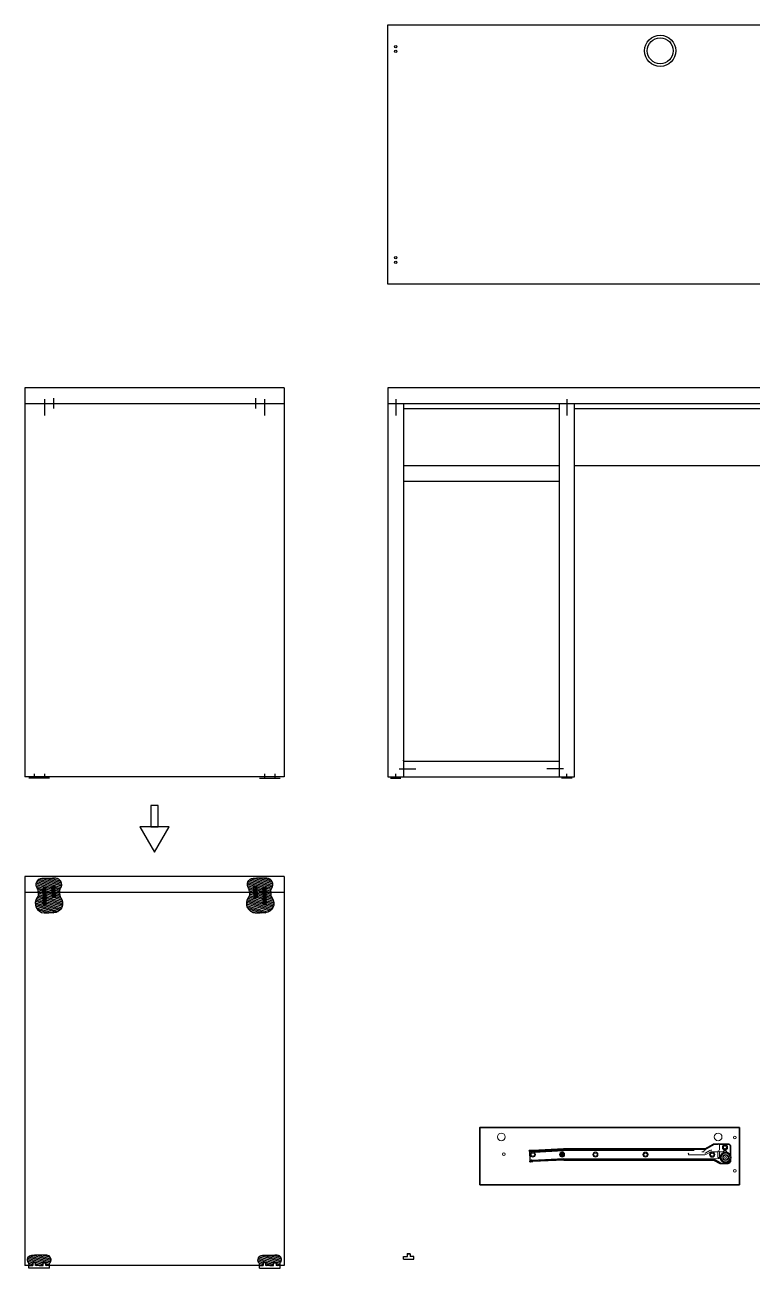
# Model space of a CAD drawing. Header units: centimetres. Extents: x 1543 to 3673, y 1148 to 2594.
# Drawn here: x 1542.6 to 1682.8, y 2268.3 to 2508.1 of the extents above; entities that cross this region are included whole.
import ezdxf

# ---------------------------------------------------------------- set-up
doc = ezdxf.new("R2010")
doc.units = ezdxf.units.CM
doc.linetypes.add('PDF_IMPORT', pattern=[1, 0.8, -0.2])
doc.layers.get('0').update_dxf_attribs({"color": 147})
doc.layers.add('connessioni', color=40, linetype='Continuous')
doc.layers.add('ferramenta', color=250, linetype='Continuous')

# ---------------------------------------------------------------- blocks, each defined once
blk = doc.blocks.new('scrivania vite 3')
at = {"layer": 'ferramenta'}
for p, q in [((-0.12, 1.52), (-0.12, 1.6)), ((-0.12, 1.6), (0.12, 1.6)), ((-0.12, 1.52), (0.12, 1.52)), ((-0.11, 0.45), (-0.11, 1.31)), ((-0.11, 1.31), (0.11, 1.31)), ((-0.11, 1.28), (-0.01, 1.28)), ((-0.09, 1.28), (-0.09, 0.45)), ((-0.07, 1.31), (-0.07, 1.52)), ((-0.01, 1.28), (-0.01, 0.45)), ((0.01, 1.28), (0.11, 1.28)), ((0.01, 1.28), (0.01, 0.45)), ((0.07, 1.31), (0.07, 1.52)), ((0.09, 1.28), (0.09, 0.45)), ((0.11, 0.45), (0.11, 1.31)), ((0.12, 1.52), (0.12, 1.6)), ((-0.11, 0.42), (-0.11, 0.45)), ((-0.11, 0.45), (0.11, 0.45)), ((-0.11, 0.42), (0.11, 0.42)), ((-0.1, 0.35), (-0.07, 0.37)), ((-0.1, 0.35), (-0.06, 0.34)), ((-0.1, 0.28), (-0.07, 0.3)), ((-0.1, 0.28), (-0.06, 0.28)), ((-0.1, 0.22), (-0.07, 0.24)), ((-0.1, 0.22), (-0.06, 0.22)), ((-0.1, 0.16), (-0.07, 0.18)), ((-0.1, 0.16), (-0.06, 0.16)), ((-0.1, 0.11), (-0.07, 0.13)), ((-0.1, 0.11), (-0.06, 0.1)), ((-0.1, 0.06), (-0.07, 0.07)), ((-0.1, 0.06), (-0.06, 0.05)), ((-0.07, 0.36), (-0.07, 0.42)), ((0.06, 0.39), (-0.07, 0.37)), ((-0.07, 0.3), (-0.07, 0.34)), ((0.06, 0.33), (-0.07, 0.3)), ((-0.07, 0.24), (-0.07, 0.28)), ((0.06, 0.26), (-0.07, 0.24)), ((-0.07, 0.18), (-0.07, 0.22)), ((0.06, 0.21), (-0.07, 0.18)), ((-0.07, 0.12), (-0.07, 0.16)), ((0.06, 0.15), (-0.07, 0.13)), ((-0.07, 0.07), (-0.07, 0.11)), ((0.06, 0.1), (-0.07, 0.07)), ((-0.07, 0.05), (-0.07, 0.02)), ((-0.07, 0.02), (0.07, 0.02)), ((0.06, 0.36), (-0.06, 0.34)), ((0.06, 0.3), (-0.06, 0.28)), ((0.06, 0.24), (-0.06, 0.22)), ((0.06, 0.18), (-0.06, 0.16)), ((0.06, 0.12), (-0.06, 0.1)), ((0.06, 0.07), (-0.06, 0.05)), ((0.1, 0.38), (0.06, 0.39)), ((0.1, 0.38), (0.06, 0.36)), ((0.1, 0.32), (0.06, 0.33)), ((0.1, 0.32), (0.06, 0.3)), ((0.1, 0.26), (0.06, 0.24)), ((0.1, 0.26), (0.06, 0.26)), ((0.1, 0.2), (0.06, 0.21)), ((0.1, 0.2), (0.06, 0.18)), ((0.1, 0.14), (0.06, 0.15)), ((0.1, 0.14), (0.06, 0.12)), ((0.1, 0.09), (0.06, 0.1)), ((0.1, 0.09), (0.06, 0.07)), ((0.07, 0.39), (0.07, 0.42)), ((0.07, 0.32), (0.07, 0.37)), ((0.07, 0.26), (0.07, 0.31)), ((0.07, 0.2), (0.07, 0.24)), ((0.07, 0.15), (0.07, 0.19)), ((0.07, 0.1), (0.07, 0.13)), ((0.07, 0.08), (0.07, 0.02)), ((0.11, 0.42), (0.11, 0.45))]:
    blk.add_line(p, q, dxfattribs=at)
blk.add_arc((0, 0.06), 0.0634, 217.3887, 322.6113, dxfattribs=at)

msp = doc.modelspace()

# ---------------------------------------------------------------- hatches: boundary and pattern name
at = {"transparency": 33554687}
h = msp.add_hatch(dxfattribs=at)
h.set_pattern_fill('ANSI31', color=256, scale=0.09, angle=118)
h.set_pattern_definition([(163, (-539.0307, 897.5928), (-0.083545215, -0.273264084), [])])
h.paths.add_polyline_path([(1549.5, 2339.71, -0.234081), (1549.29, 2340.83), (1548.38, 2340.83), (1548.38, 2339.76), (1547.8, 2339.76), (1547.8, 2340.83), (1546.6, 2340.83), (1546.6, 2338.43), (1546.09, 2338.43), (1546.09, 2340.83), (1545.09, 2340.83, -0.234081), (1544.88, 2339.71, 0.58781), (1546.25, 2336.83, 0.007755), (1547.19, 2336.82, 0.007749), (1548.13, 2336.83, 0.58781)])
h.paths.add_polyline_path([(1548.51, 2343.52, 0.007755), (1547.87, 2343.53), (1546.51, 2343.53, 0.007755), (1545.87, 2343.52, 0.58781), (1544.95, 2341.58, -0.234081), (1545.09, 2340.83), (1546.09, 2340.83), (1546.09, 2341.7), (1546.6, 2341.7), (1546.6, 2340.83), (1547.8, 2340.83), (1547.8, 2341.9), (1548.38, 2341.9), (1548.38, 2340.83), (1549.29, 2340.83, -0.234081), (1549.43, 2341.58, 0.58781)])
h.paths.add_polyline_path([(1589.23, 2343.52, 0.007755), (1588.59, 2343.53), (1587.23, 2343.53, 0.007755), (1586.59, 2343.52, 0.58781), (1585.67, 2341.58, -0.234081), (1585.81, 2340.83), (1586.72, 2340.83), (1586.72, 2341.9), (1587.31, 2341.9), (1587.31, 2340.83), (1588.5, 2340.83), (1588.5, 2341.7), (1589.01, 2341.7), (1589.01, 2340.83), (1590.01, 2340.83, -0.234081), (1590.15, 2341.58, 0.58781)])
h.paths.add_polyline_path([(1588.5, 2340.83), (1587.31, 2340.83), (1587.31, 2339.76), (1586.72, 2339.76), (1586.72, 2340.83), (1585.81, 2340.83, -0.234081), (1585.6, 2339.71, 0.58781), (1586.97, 2336.83, 0.007749), (1587.91, 2336.82, 0.007755), (1588.86, 2336.83, 0.58781), (1590.22, 2339.71, -0.234081), (1590.01, 2340.83), (1589.01, 2340.83), (1589.01, 2338.43), (1588.5, 2338.43)])
h.paths.add_polyline_path([(1744.5, 2339.71, -0.234081), (1744.29, 2340.83), (1743.38, 2340.83), (1743.38, 2339.76), (1742.8, 2339.76), (1742.8, 2340.83), (1741.6, 2340.83), (1741.6, 2338.43), (1741.09, 2338.43), (1741.09, 2340.83), (1740.09, 2340.83, -0.234081), (1739.88, 2339.71, 0.58781), (1741.25, 2336.83, 0.007755), (1742.19, 2336.82, 0.007749), (1743.13, 2336.83, 0.58781)])
h.paths.add_polyline_path([(1743.51, 2343.52, 0.007755), (1742.87, 2343.53), (1741.51, 2343.53, 0.007755), (1740.87, 2343.52, 0.58781), (1739.95, 2341.58, -0.234081), (1740.09, 2340.83), (1741.09, 2340.83), (1741.09, 2341.7), (1741.6, 2341.7), (1741.6, 2340.83), (1742.8, 2340.83), (1742.8, 2341.9), (1743.38, 2341.9), (1743.38, 2340.83), (1744.29, 2340.83, -0.234081), (1744.43, 2341.58, 0.58781)])
h.paths.add_polyline_path([(1784.23, 2343.52, 0.007755), (1783.59, 2343.53), (1782.23, 2343.53, 0.007755), (1781.59, 2343.52, 0.58781), (1780.67, 2341.58, -0.234081), (1780.81, 2340.83), (1781.72, 2340.83), (1781.72, 2341.9), (1782.31, 2341.9), (1782.31, 2340.83), (1783.5, 2340.83), (1783.5, 2341.7), (1784.01, 2341.7), (1784.01, 2340.83), (1785.01, 2340.83, -0.234081), (1785.15, 2341.58, 0.58781)])
h.paths.add_polyline_path([(1785.22, 2339.71, -0.234081), (1785.01, 2340.83), (1784.01, 2340.83), (1784.01, 2338.43), (1783.5, 2338.43), (1783.5, 2340.83), (1782.31, 2340.83), (1782.31, 2339.76), (1781.72, 2339.76), (1781.72, 2340.83), (1780.81, 2340.83, -0.234081), (1780.6, 2339.71, 0.58781), (1781.97, 2336.83, 0.007749), (1782.91, 2336.82, 0.007755), (1783.86, 2336.83, 0.58781)])
h.paths.add_polyline_path([(1743.89, 2320.83), (1742.03, 2320.83), (1742.03, 2320.04), (1742.17, 2319.9), (1742.17, 2319.83, 0.237985)])
h.paths.add_polyline_path([(1742.73, 2325.82, 0.007119), (1741.76, 2325.83, 0.007741), (1740.82, 2325.82, 0.659187), (1739.45, 2321.94, -0.234081), (1739.66, 2320.83), (1741.52, 2320.83), (1741.52, 2325.13), (1742.03, 2325.13), (1742.03, 2320.83), (1743.89, 2320.83, -0.234081), (1744.1, 2321.94, 0.659074)])
h.paths.add_polyline_path([(1741.52, 2320.83), (1739.66, 2320.83, 0.237985), (1741.38, 2319.83), (1741.38, 2319.9), (1741.52, 2320.04)])
h.paths.add_polyline_path([(1763.51, 2325.82, 0.007119), (1762.54, 2325.83, 0.007741), (1761.59, 2325.82, 0.659187), (1760.23, 2321.94, -0.234081), (1760.44, 2320.83), (1762.3, 2320.83), (1762.3, 2325.13), (1762.81, 2325.13), (1762.8, 2320.83), (1764.67, 2320.83, -0.234081), (1764.87, 2321.94, 0.659074)])
h.paths.add_polyline_path([(1764.67, 2320.83), (1762.8, 2320.83), (1762.8, 2320.04), (1762.95, 2319.9), (1762.95, 2319.83, 0.237985)])
h.paths.add_polyline_path([(1762.3, 2320.83), (1760.44, 2320.83, 0.237985), (1762.16, 2319.83), (1762.16, 2319.9), (1762.3, 2320.04)])
h.paths.add_polyline_path([(1783.07, 2325.13), (1783.58, 2325.13), (1783.58, 2320.83), (1785.44, 2320.83, -0.234081), (1785.65, 2321.94, 0.659074), (1784.29, 2325.82, 0.007119), (1783.31, 2325.83, 0.007741), (1782.37, 2325.82, 0.659187), (1781, 2321.94, -0.234081), (1781.21, 2320.83), (1783.07, 2320.83)])
h.paths.add_polyline_path([(1785.44, 2320.83), (1783.58, 2320.83), (1783.58, 2320.04), (1783.72, 2319.9), (1783.72, 2319.83, 0.237985)])
h.paths.add_polyline_path([(1783.07, 2320.83), (1781.21, 2320.83, 0.237985), (1782.93, 2319.83), (1782.93, 2319.9), (1783.07, 2320.04)])
h = msp.add_hatch(dxfattribs=at)
h.set_pattern_fill('ANSI31', color=256, scale=0.091, angle=118)
h.set_pattern_definition([(163, (-995.74728, 495.89005), (-0.084473495, -0.276300352), [])])
h.paths.add_polyline_path([(1546.76, 2270.82, 0.007755), (1546.29, 2270.83), (1544.38, 2270.83, 0.007755), (1543.91, 2270.82, 0.58781), (1543.23, 2269.38, -0.234081), (1543.33, 2268.83), (1544.06, 2268.83), (1544.06, 2269.42), (1544.61, 2269.42), (1544.61, 2268.83), (1546.06, 2268.83), (1546.06, 2269.42), (1546.61, 2269.42), (1546.61, 2268.83), (1547.33, 2268.83, -0.234081), (1547.44, 2269.38, 0.58781)])
h.paths.add_polyline_path([(1591.19, 2270.82, 0.007755), (1590.72, 2270.83), (1588.82, 2270.83, 0.007755), (1588.34, 2270.82, 0.58781), (1587.66, 2269.38, -0.234081), (1587.77, 2268.83), (1588.49, 2268.83), (1588.49, 2269.42), (1589.04, 2269.42), (1589.04, 2268.83), (1590.49, 2268.83), (1590.49, 2269.42), (1591.04, 2269.42), (1591.04, 2268.83), (1591.77, 2268.83, -0.234081), (1591.87, 2269.38, 0.58781)])

# ---------------------------------------------------------------- linework, layer by layer
for p, q in [((1612.55, 2508.07), (1717.55, 2508.07)), ((1612.55, 2458.07), (1612.55, 2508.07)), ((1717.55, 2458.07), (1612.55, 2458.07)), ((1592.55, 2438.07), (1542.55, 2438.07)), ((1542.55, 2438.07), (1542.55, 2363.07)), ((1592.55, 2438.07), (1592.55, 2363.07)), ((1717.55, 2438.07), (1612.55, 2438.07)), ((1612.55, 2438.07), (1612.55, 2363.07)), ((1542.55, 2435.07), (1592.55, 2435.07)), ((1612.55, 2435.07), (1717.55, 2435.07)), ((1615.55, 2435.07), (1615.55, 2363.07)), ((1615.55, 2434.07), (1645.55, 2434.07)), ((1645.55, 2435.07), (1645.55, 2363.07)), ((1648.55, 2363.07), (1648.55, 2435.07)), ((1648.55, 2434.07), (1714.55, 2434.07)), ((1615.55, 2423.07), (1645.55, 2423.07)), ((1648.55, 2423.07), (1714.55, 2423.07)), ((1615.55, 2420.07), (1645.55, 2420.07)), ((1615.55, 2366.07), (1645.55, 2366.07)), ((1592.55, 2363.07), (1542.55, 2363.07)), ((1612.55, 2363.07), (1615.55, 2363.07)), ((1615.55, 2363.07), (1645.55, 2363.07)), ((1645.55, 2363.07), (1648.55, 2363.07)), ((1592.55, 2343.83), (1542.55, 2343.83)), ((1542.55, 2343.83), (1542.55, 2268.83)), ((1592.55, 2343.83), (1592.55, 2268.83)), ((1542.55, 2340.83), (1546.09, 2340.83)), ((1546.6, 2340.83), (1546.6, 2341.7)), ((1546.6, 2340.83), (1547.8, 2340.83)), ((1547.8, 2340.83), (1547.8, 2341.9)), ((1548.38, 2341.9), (1547.8, 2341.9)), ((1548.38, 2340.83), (1548.38, 2341.9)), ((1548.38, 2340.83), (1586.72, 2340.83)), ((1588.5, 2340.83), (1587.31, 2340.83)), ((1589.01, 2340.83), (1592.55, 2340.83)), ((1592.55, 2268.83), (1591.04, 2268.83))]:
    msp.add_line(p, q)
for p, q in [((1546.51, 2343.53), (1547.87, 2343.53)), ((1588.59, 2343.53), (1587.23, 2343.53)), ((1546.09, 2340.83), (1546.09, 2338.43)), ((1546.6, 2340.83), (1546.6, 2338.43)), ((1547.8, 2340.83), (1547.8, 2339.76)), ((1548.38, 2340.83), (1548.38, 2339.76)), ((1586.72, 2340.83), (1586.72, 2341.9)), ((1586.72, 2341.9), (1587.31, 2341.9)), ((1586.72, 2340.83), (1586.72, 2339.76)), ((1587.31, 2340.83), (1587.31, 2341.9)), ((1587.31, 2340.83), (1587.31, 2339.76)), ((1588.5, 2340.83), (1588.5, 2341.7)), ((1588.5, 2340.83), (1588.5, 2338.43)), ((1589.01, 2340.83), (1589.01, 2338.43)), ((1548.38, 2339.76), (1547.8, 2339.76)), ((1586.72, 2339.76), (1587.31, 2339.76)), ((1546.29, 2270.83), (1544.38, 2270.83)), ((1588.82, 2270.83), (1590.72, 2270.83)), ((1544.06, 2268.83), (1542.55, 2268.83)), ((1544.06, 2268.83), (1544.06, 2269.42)), ((1544.06, 2269.42), (1544.61, 2269.42)), ((1544.61, 2268.83), (1544.61, 2269.42)), ((1546.06, 2268.83), (1544.61, 2268.83)), ((1546.06, 2268.83), (1546.06, 2269.42)), ((1546.61, 2269.42), (1546.06, 2269.42)), ((1546.61, 2268.83), (1546.61, 2269.42)), ((1588.49, 2268.83), (1546.61, 2268.83)), ((1588.49, 2268.83), (1588.49, 2269.42)), ((1588.49, 2269.42), (1589.04, 2269.42)), ((1589.04, 2268.83), (1589.04, 2269.42)), ((1590.49, 2268.83), (1589.04, 2268.83)), ((1590.49, 2268.83), (1590.49, 2269.42)), ((1591.04, 2269.42), (1590.49, 2269.42)), ((1591.04, 2268.83), (1591.04, 2269.42))]:
    msp.add_line(p, q, dxfattribs=at)
at = {"linetype": 'PDF_IMPORT', "transparency": 33554687}
for p, q in [((1546.6, 2341.7), (1546.09, 2341.7)), ((1546.09, 2341.7), (1546.09, 2340.83)), ((1588.5, 2341.7), (1589.01, 2341.7)), ((1589.01, 2341.7), (1589.01, 2340.83)), ((1546.09, 2338.43), (1546.6, 2338.43)), ((1589.01, 2338.43), (1588.5, 2338.43))]:
    msp.add_line(p, q, dxfattribs=at)
for points in [[(1566.86, 2353.41), (1568.24, 2353.41), (1568.24, 2357.52), (1566.86, 2357.52)], [(1567.55, 2348.54), (1570.36, 2353.41), (1564.74, 2353.41)]]:
    msp.add_lwpolyline(points, close=True)
at = {"transparency": 33554687}
for points in [[(1545.09, 2340.83, 0.234081), (1544.95, 2341.58, -0.58781), (1545.87, 2343.52, -0.007755), (1546.51, 2343.53, -0.054823)], [(1549.29, 2340.83, -0.234081), (1549.43, 2341.58, 0.58781), (1548.51, 2343.52, 0.007755), (1547.87, 2343.53, 0.054823)], [(1585.81, 2340.83, 0.234081), (1585.67, 2341.58, -0.58781), (1586.59, 2343.52, -0.007755), (1587.23, 2343.53, -0.054823)], [(1590.01, 2340.83, -0.234081), (1590.15, 2341.58, 0.58781), (1589.23, 2343.52, 0.007755), (1588.59, 2343.53, 0.054823)], [(1545.09, 2340.83, -0.234081), (1544.88, 2339.71, 0.58781), (1546.25, 2336.83, 0.007755), (1547.19, 2336.82, 0.054823)], [(1549.29, 2340.83, 0.234081), (1549.5, 2339.71, -0.58781), (1548.13, 2336.83, -0.007749), (1547.19, 2336.82, -0.054823)], [(1585.81, 2340.83, -0.234081), (1585.6, 2339.71, 0.58781), (1586.97, 2336.83, 0.007749), (1587.91, 2336.82, 0.054823)], [(1590.01, 2340.83, 0.234081), (1590.22, 2339.71, -0.58781), (1588.86, 2336.83, -0.007755), (1587.91, 2336.82, -0.054823)], [(1543.33, 2268.83, 0.234081), (1543.23, 2269.38, -0.58781), (1543.91, 2270.82, -0.007755), (1544.38, 2270.83, -0.054823)], [(1547.33, 2268.83, -0.234081), (1547.44, 2269.38, 0.58781), (1546.76, 2270.82, 0.007755), (1546.29, 2270.83, 0.054823)], [(1587.77, 2268.83, 0.234081), (1587.66, 2269.38, -0.58781), (1588.34, 2270.82, -0.007755), (1588.82, 2270.83, -0.054823)], [(1591.77, 2268.83, -0.234081), (1591.87, 2269.38, 0.58781), (1591.19, 2270.82, 0.007755), (1590.72, 2270.83, 0.054823)]]:
    msp.add_lwpolyline(points, format="xyb", dxfattribs=at)
at = {"lineweight": 35, "transparency": 33554687}
for points in [[(1680.32, 2295.46), (1630.28, 2295.46), (1630.28, 2284.39), (1680.32, 2284.39)], [(1680.32, 2284.39), (1680.32, 2284.39), (1680.32, 2295.46), (1680.32, 2295.46)]]:
    msp.add_lwpolyline(points, dxfattribs=at)
for radius in [3, 2.5]:
    msp.add_circle((1665.05, 2503.07), radius)
at = {"lineweight": 18, "transparency": 33554687}
for centre, radius in [((1634.41, 2293.62), 0.741), ((1676.22, 2293.62), 0.741), ((1679.43, 2293.49), 0.252), ((1634.9, 2290.28), 0.252), ((1679.43, 2287.08), 0.253)]:
    msp.add_circle(centre, radius, dxfattribs=at)
msp.add_point((1615.55, 2366.23))
at = {"layer": 'connessioni', "transparency": 33554687}
for p, q in [((1548.09, 2436.08), (1548.09, 2434.11)), ((1587.01, 2436.08), (1587.01, 2434.11)), ((1546.35, 2435.91), (1546.35, 2432.71)), ((1588.75, 2435.91), (1588.75, 2432.71)), ((1614.05, 2435.91), (1614.05, 2432.71)), ((1647.05, 2435.91), (1647.05, 2432.71)), ((1614.71, 2364.57), (1617.91, 2364.57)), ((1646.4, 2364.57), (1643.19, 2364.57)), ((1547.33, 2362.81), (1543.33, 2362.81)), ((1544.33, 2363.63), (1544.33, 2362.81)), ((1546.33, 2363.63), (1546.33, 2362.81)), ((1587.77, 2362.81), (1591.77, 2362.81)), ((1588.77, 2363.63), (1588.77, 2362.81)), ((1590.77, 2363.63), (1590.77, 2362.81)), ((1613.05, 2362.81), (1615.05, 2362.81)), ((1614.05, 2362.81), (1614.05, 2363.63)), ((1648.05, 2362.81), (1646.05, 2362.81)), ((1647.05, 2362.81), (1647.05, 2363.63))]:
    msp.add_line(p, q, dxfattribs=at)
for centre, radius in [((1614.05, 2502.98), 0.236), ((1614.05, 2503.85), 0.234), ((1614.05, 2463.16), 0.236), ((1614.05, 2462.29), 0.234)]:
    msp.add_circle(centre, radius, dxfattribs=at)
at = {"layer": 'ferramenta'}
for p, q in [((1547.92, 2341.84), (1547.85, 2341.73)), ((1547.85, 2339.92), (1547.85, 2341.73)), ((1547.85, 2341.73), (1548.32, 2341.73)), ((1548.1, 2339.92), (1547.85, 2341.41)), ((1547.85, 2340.46), (1547.94, 2339.92)), ((1547.92, 2341.84), (1548.26, 2341.84)), ((1547.96, 2341.73), (1548.26, 2339.92)), ((1548.11, 2341.73), (1548.32, 2340.46)), ((1548.26, 2341.84), (1548.32, 2341.73)), ((1548.32, 2339.92), (1548.32, 2341.73)), ((1547.85, 2339.92), (1548.32, 2339.92)), ((1547.93, 2339.87), (1547.85, 2339.92)), ((1547.93, 2339.87), (1548.25, 2339.87)), ((1548.25, 2339.87), (1548.32, 2339.92))]:
    msp.add_line(p, q, dxfattribs=at)
at = {"layer": 'ferramenta', "transparency": 33554687}
for p, q in [((1586.84, 2341.84), (1586.78, 2341.73)), ((1586.99, 2341.73), (1586.78, 2340.46)), ((1586.78, 2339.92), (1586.78, 2341.73)), ((1587.25, 2341.73), (1586.78, 2341.73)), ((1587.18, 2341.84), (1586.84, 2341.84)), ((1587.15, 2341.73), (1586.84, 2339.92)), ((1587, 2339.92), (1587.25, 2341.41)), ((1587.25, 2340.46), (1587.16, 2339.92)), ((1587.18, 2341.84), (1587.25, 2341.73)), ((1587.25, 2339.92), (1587.25, 2341.73)), ((1587.25, 2339.92), (1586.78, 2339.92)), ((1586.85, 2339.87), (1586.78, 2339.92)), ((1587.18, 2339.87), (1586.85, 2339.87)), ((1587.18, 2339.87), (1587.25, 2339.92)), ((1673.64, 2291.31), (1675.29, 2292.24)), ((1639.99, 2288.94), (1639.9, 2290.88)), ((1640.71, 2290.85), (1640.72, 2291.03)), ((1645.94, 2290.34), (1646.02, 2290.41)), ((1646.04, 2290.25), (1645.94, 2290.34)), ((1645.94, 2290.34), (1646.11, 2290.25)), ((1645.94, 2290.09), (1646.04, 2290.18)), ((1645.94, 2290.09), (1646.11, 2290.18)), ((1645.94, 2290.09), (1646.02, 2290.02)), ((1646.02, 2290.41), (1646.11, 2290.32)), ((1646.02, 2290.41), (1646.11, 2290.25)), ((1646.02, 2290.02), (1646.11, 2290.18)), ((1646.02, 2290.02), (1646.11, 2290.11)), ((1646.04, 2290.25), (1646.24, 2290.25)), ((1646.04, 2290.18), (1646.24, 2290.18)), ((1646.11, 2290.32), (1646.11, 2290.11)), ((1646.17, 2290.32), (1646.26, 2290.41)), ((1646.26, 2290.41), (1646.17, 2290.25)), ((1646.33, 2290.34), (1646.17, 2290.25)), ((1646.17, 2290.32), (1646.17, 2290.11)), ((1646.26, 2290.02), (1646.17, 2290.18)), ((1646.33, 2290.09), (1646.17, 2290.18)), ((1646.26, 2290.02), (1646.17, 2290.11)), ((1646.33, 2290.34), (1646.24, 2290.25)), ((1646.33, 2290.09), (1646.24, 2290.18)), ((1646.26, 2290.41), (1646.33, 2290.34)), ((1646.33, 2290.09), (1646.26, 2290.02)), ((1677.28, 2290.77), (1677.35, 2290.93)), ((1677.79, 2290.93), (1677.84, 2290.77)), ((1675.48, 2289.1), (1676.54, 2288.51)), ((1615.56, 2270.05), (1615.56, 2270.55)), ((1615.56, 2270.55), (1616.31, 2270.55)), ((1616.41, 2271.13), (1616.31, 2271.05)), ((1616.31, 2270.55), (1616.31, 2271.05)), ((1616.31, 2271.05), (1616.81, 2271.05)), ((1616.41, 2271.13), (1616.71, 2271.13)), ((1616.71, 2271.13), (1616.81, 2271.05)), ((1616.81, 2271.05), (1616.81, 2270.55)), ((1617.56, 2270.55), (1616.81, 2270.55)), ((1617.56, 2270.05), (1617.56, 2270.55)), ((1543.33, 2268.81), (1544.08, 2268.81)), ((1543.33, 2268.31), (1543.33, 2268.81)), ((1547.33, 2268.31), (1543.33, 2268.31)), ((1544.18, 2269.39), (1544.08, 2269.31)), ((1544.58, 2269.31), (1544.08, 2269.31)), ((1544.08, 2269.31), (1544.08, 2268.81)), ((1544.48, 2269.39), (1544.18, 2269.39)), ((1544.48, 2269.39), (1544.58, 2269.31)), ((1544.58, 2268.81), (1544.58, 2269.31)), ((1545.33, 2268.81), (1544.58, 2268.81)), ((1545.33, 2268.81), (1546.08, 2268.81)), ((1546.18, 2269.39), (1546.08, 2269.31)), ((1546.08, 2268.81), (1546.08, 2269.31)), ((1546.08, 2269.31), (1546.58, 2269.31)), ((1546.18, 2269.39), (1546.48, 2269.39)), ((1546.48, 2269.39), (1546.58, 2269.31)), ((1546.58, 2269.31), (1546.58, 2268.81)), ((1547.33, 2268.81), (1546.58, 2268.81)), ((1547.33, 2268.31), (1547.33, 2268.81)), ((1587.77, 2268.31), (1587.77, 2268.81)), ((1587.77, 2268.81), (1588.52, 2268.81)), ((1587.77, 2268.31), (1591.77, 2268.31)), ((1588.62, 2269.39), (1588.52, 2269.31)), ((1589.02, 2269.31), (1588.52, 2269.31)), ((1588.52, 2269.31), (1588.52, 2268.81)), ((1588.92, 2269.39), (1588.62, 2269.39)), ((1588.92, 2269.39), (1589.02, 2269.31)), ((1589.02, 2268.81), (1589.02, 2269.31)), ((1589.77, 2268.81), (1589.02, 2268.81)), ((1589.77, 2268.81), (1590.52, 2268.81)), ((1590.62, 2269.39), (1590.52, 2269.31)), ((1590.52, 2268.81), (1590.52, 2269.31)), ((1590.52, 2269.31), (1591.02, 2269.31)), ((1590.62, 2269.39), (1590.92, 2269.39)), ((1590.92, 2269.39), (1591.02, 2269.31)), ((1591.02, 2269.31), (1591.02, 2268.81)), ((1591.77, 2268.81), (1591.02, 2268.81)), ((1591.77, 2268.31), (1591.77, 2268.81)), ((1615.56, 2270.05), (1617.56, 2270.05))]:
    msp.add_line(p, q, dxfattribs=at)
at = {"layer": 'ferramenta', "lineweight": 18, "transparency": 33554687}
for p, q in [((1640.47, 2291.02), (1640.33, 2290.85)), ((1640.48, 2288.85), (1640.31, 2289))]:
    msp.add_line(p, q, dxfattribs=at)
for points in [[(1675.34, 2292.15), (1673.67, 2291.17)], [(1673.74, 2291.11), (1675.39, 2292.06), (1675.29, 2292.24)], [(1676.46, 2291.08), (1676.46, 2292.25)], [(1640.05, 2291), (1640.21, 2290.85)], [(1640.71, 2290.92), (1640.54, 2290.91)], [(1646.38, 2291.14), (1640.71, 2290.85)], [(1640.72, 2290.69), (1640.71, 2290.85)], [(1671.6, 2291.13), (1646.38, 2291.14)], [(1646.38, 2290.99), (1671.44, 2290.97)], [(1671.44, 2290.97), (1671.6, 2291.13), (1671.65, 2291.18)], [(1671.65, 2291.18), (1673.08, 2291.18)], [(1673.08, 2291.18), (1673.12, 2291.18), (1673.16, 2291.18)], [(1673.49, 2290.74), (1673.49, 2290.74), (1673.09, 2290.74)], [(1673.16, 2291.18), (1673.67, 2291.17)], [(1673.5, 2291.07), (1673.49, 2290.74), (1673.49, 2290.74)], [(1674.65, 2290.99), (1673.84, 2290.52)], [(1674.81, 2290.73), (1673.99, 2290.26)], [(1676.46, 2290.77), (1677.28, 2290.77)], [(1677.28, 2290.58), (1677.28, 2290.77)], [(1677.36, 2290.61), (1677.35, 2290.93)], [(1677.78, 2290.64), (1677.79, 2290.93), (1677.35, 2290.93)], [(1677.84, 2290.77), (1677.84, 2290.63)], [(1640.2, 2288.99), (1640.05, 2288.82)], [(1676.63, 2289.4), (1646.48, 2289.43), (1640.37, 2289.11)], [(1646.48, 2289.16), (1640.48, 2288.85)], [(1675.43, 2289.12), (1675.43, 2289.12)], [(1675.6, 2289.22), (1676.57, 2288.65)], [(1677.84, 2288.51), (1677.77, 2288.51)]]:
    msp.add_lwpolyline(points, dxfattribs=at)
at = {"layer": 'ferramenta', "lineweight": 35, "transparency": 33554687}
for points in [[(1675.32, 2292.25), (1675.29, 2292.24)], [(1640.05, 2291), (1639.81, 2290.98)], [(1639.81, 2290.87), (1639.81, 2290.98)], [(1640.46, 2290.99), (1640.07, 2290.98)], [(1646.38, 2291.32), (1640.47, 2291.02)], [(1646.38, 2290.99), (1640.72, 2290.69)], [(1639.98, 2288.93), (1639.91, 2288.93)], [(1639.91, 2288.82), (1639.91, 2288.93)], [(1640.05, 2288.82), (1639.91, 2288.82)], [(1640.46, 2288.87), (1640.07, 2288.85)], [(1646.48, 2289.16), (1675.43, 2289.12)], [(1676.54, 2288.51), (1677.28, 2288.51)], [(1677.77, 2288.51), (1677.37, 2288.51), (1677.28, 2288.51)]]:
    msp.add_lwpolyline(points, dxfattribs=at)
for points in [[(1678.62, 2290.03), (1678.62, 2291.75, 0.413929), (1678.12, 2292.25), (1676.46, 2292.25, 0.017346), (1676.15, 2292.25), (1675.32, 2292.25)], [(1673.64, 2291.31, 0.001247), (1671.58, 2291.3), (1646.38, 2291.32)], [(1677.84, 2288.51), (1678.11, 2288.51, 0.414016), (1678.62, 2289.01), (1678.62, 2289.26)]]:
    msp.add_lwpolyline(points, format="xyb", dxfattribs=at)
at = {"layer": 'ferramenta', "lineweight": 18, "transparency": 33554687}
for points in [[(1640.54, 2290.91), (1640.42, 2290.77, -0.414397), (1640.13, 2290.76), (1639.99, 2290.88), (1639.81, 2290.87)], [(1673.67, 2290.17), (1670.59, 2290.17, -0.999696), (1670.59, 2290.48)], [(1673.58, 2291.07), (1673.5, 2291.07, -0.003231), (1673.5, 2291.07)], [(1676.29, 2289.57, 0.01988), (1676.15, 2289.69), (1676.15, 2290.77), (1674.98, 2290.77)], [(1676.15, 2290.77, 0.009062), (1676.31, 2290.93, -0.015477), (1676.46, 2290.77), (1676.46, 2289.69), (1676.61, 2289.69)], [(1676.33, 2289.57), (1676.29, 2289.57), (1676.33, 2289.57, 0.005457), (1676.46, 2289.69)]]:
    msp.add_lwpolyline(points, format="xyb", dxfattribs=at)
at = {"layer": 'ferramenta', "lineweight": 25, "transparency": 33554687}
msp.add_lwpolyline([(1646.48, 2289.27), (1640.54, 2288.96), (1640.4, 2289.09, 0.414418), (1640.11, 2289.07), (1639.98, 2288.93)], format="xyb", dxfattribs=at)
for points in [[(1646.48, 2289.27), (1675.5, 2289.24)], [(1675.58, 2289.29), (1676.6, 2288.69)], [(1676.5, 2288.53), (1676.6, 2288.69)]]:
    msp.add_lwpolyline(points, dxfattribs=at)
at = {"layer": 'ferramenta', "lineweight": 18, "transparency": 33554687}
for centre, radius in [((1677.54, 2291.6), 0.496), ((1640.5, 2290.22), 0.496), ((1646.13, 2290.22), 0.496), ((1652.56, 2290.22), 0.496), ((1662.21, 2290.21), 0.496), ((1675.08, 2290.2), 0.496), ((1677.67, 2289.64), 0.836), ((1677.67, 2289.64), 0.569), ((1677.67, 2289.64), 0.455), ((1677.67, 2289.64), 0.182)]:
    msp.add_circle(centre, radius, dxfattribs=at)
at = {"layer": 'ferramenta', "transparency": 33554687}
for centre, radius in [((1640.51, 2290.22), 0.351), ((1646.14, 2290.21), 0.351), ((1646.14, 2290.21), 0.313), ((1652.57, 2290.21), 0.351), ((1662.22, 2290.2), 0.351), ((1675.09, 2290.19), 0.351), ((1677.67, 2289.64), 1.02), ((1677.55, 2291.6), 0.351)]:
    msp.add_circle(centre, radius, dxfattribs=at)
at = {"layer": 'ferramenta', "lineweight": 18, "transparency": 33554687}
for centre, radius, start, end in [((1640.27, 2290.91), 0.0806, 227.8201, 317.936), ((1640.26, 2288.94), 0.0809, 47.8259, 137.8422), ((1676.47, 2288.77), 1.04, 149.9461, 153.0243)]:
    msp.add_arc(centre, radius, start, end, dxfattribs=at)
at = {"layer": 'ferramenta', "transparency": 33554687}
for start, end in [(163.7009, 196.2991), (73.5376, 106.1359), (253.8641, 286.4624), (343.7009, 16.2991)]:
    msp.add_arc((1646.14, 2290.21), 0.108, start, end, dxfattribs=at)
at = {"layer": 'ferramenta', "lineweight": 18, "transparency": 33554687}
for points in [[(1673.58, 2291.07), (1673.63, 2291.07), (1673.7, 2291.09), (1673.74, 2291.11)], [(1673.67, 2290.48), (1673.72, 2290.48), (1673.8, 2290.5), (1673.84, 2290.52)], [(1673.67, 2290.17), (1673.76, 2290.17), (1673.91, 2290.21), (1673.99, 2290.26)], [(1674.98, 2291.08), (1674.89, 2291.09), (1674.73, 2291.04), (1674.65, 2290.99)], [(1674.98, 2290.77), (1674.93, 2290.78), (1674.85, 2290.75), (1674.81, 2290.73)], [(1675.48, 2289.1), (1675.47, 2289.11), (1675.44, 2289.12), (1675.43, 2289.12)], [(1675.58, 2289.23), (1675.56, 2289.24), (1675.52, 2289.25), (1675.5, 2289.24)], [(1675.6, 2289.22), (1675.6, 2289.22), (1675.59, 2289.23), (1675.58, 2289.23)]]:
    msp.add_open_spline(points, degree=3, dxfattribs=at)
at = {"layer": 'ferramenta', "transparency": 33554687}
for p in [(1616.31, 2271.05), (1544.58, 2269.31), (1546.08, 2269.31), (1589.02, 2269.31), (1590.52, 2269.31)]:
    msp.add_point(p, dxfattribs=at)

# ---------------------------------------------------------------- block references
at = {"layer": 'ferramenta', "xscale": 2, "yscale": 2, "zscale": 2, "rotation": 180}
msp.add_blockref('scrivania vite 3', (1546.35, 2341.67), dxfattribs=at)
at = {"layer": 'ferramenta', "transparency": 33554687, "xscale": -2, "yscale": 2, "zscale": 2, "rotation": 180}
msp.add_blockref('scrivania vite 3', (1588.75, 2341.67), dxfattribs=at)

doc.saveas('drawing.dxf')
